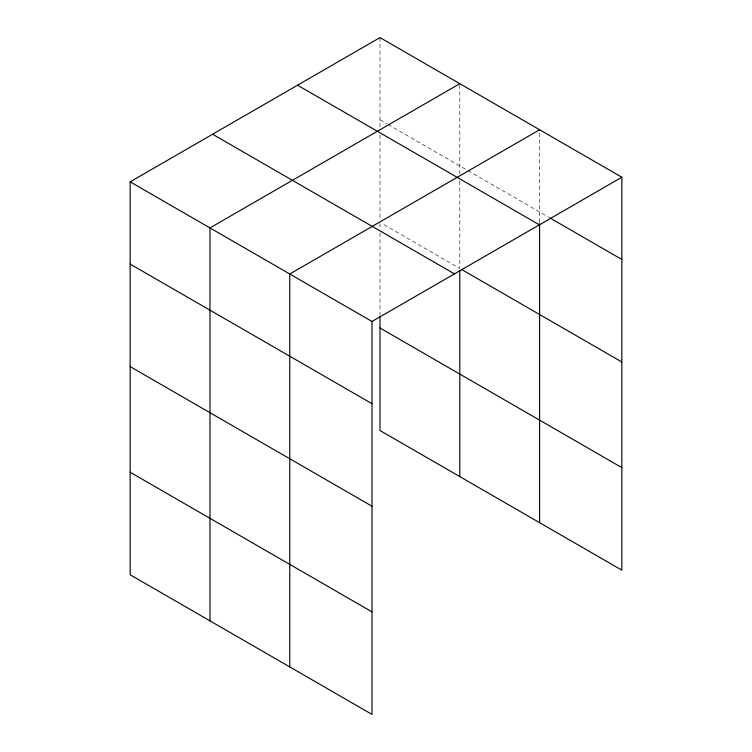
<?xml version="1.0" encoding="UTF-8"?>
<svg xmlns="http://www.w3.org/2000/svg" width="752" height="752" viewBox="0 0 752 752"><rect width="100%" height="100%" fill="white"/><g stroke="black" fill="none" stroke-linecap="round" stroke-linejoin="round"><path stroke-width="0.56" stroke-dasharray="3.76 2.82" d="M459.801 181.063L459.801 268.445L382.016 223.532M459.801 174.069L459.801 83.679M539.616 222.479L539.616 129.758M379.995 119.831L387.064 123.92M388.079 124.503L466.879 169.999M467.885 170.582L548.753 217.262M379.995 37.6L379.995 127.99M379.995 134.984L379.995 220.035M379.995 223.532L379.995 228.232M379.995 232.923L379.995 315.088"/><path stroke-width="1.13" d="M539.616 223.645L539.616 522.678M130.152 181.843L372.005 321.471L372.005 714.4L130.152 574.772L130.152 181.843L379.995 37.6L621.848 177.228L621.848 570.157L379.995 430.529L379.995 316.263M459.801 83.679L209.968 227.922L209.968 620.851M539.616 129.758L289.774 274.001L289.774 666.93M372.005 321.471L621.848 177.228M549.768 217.854L621.848 259.468M297.548 85.202L539.4 224.829M461.822 269.611L621.848 361.994M212.6 134.241L454.452 273.878M379.995 327.994L621.848 467.631M130.152 264.074L372.005 403.711M130.152 366.609L372.005 506.237M130.152 472.237L372.005 611.874M459.801 270.786L459.801 476.608"/></g></svg>
